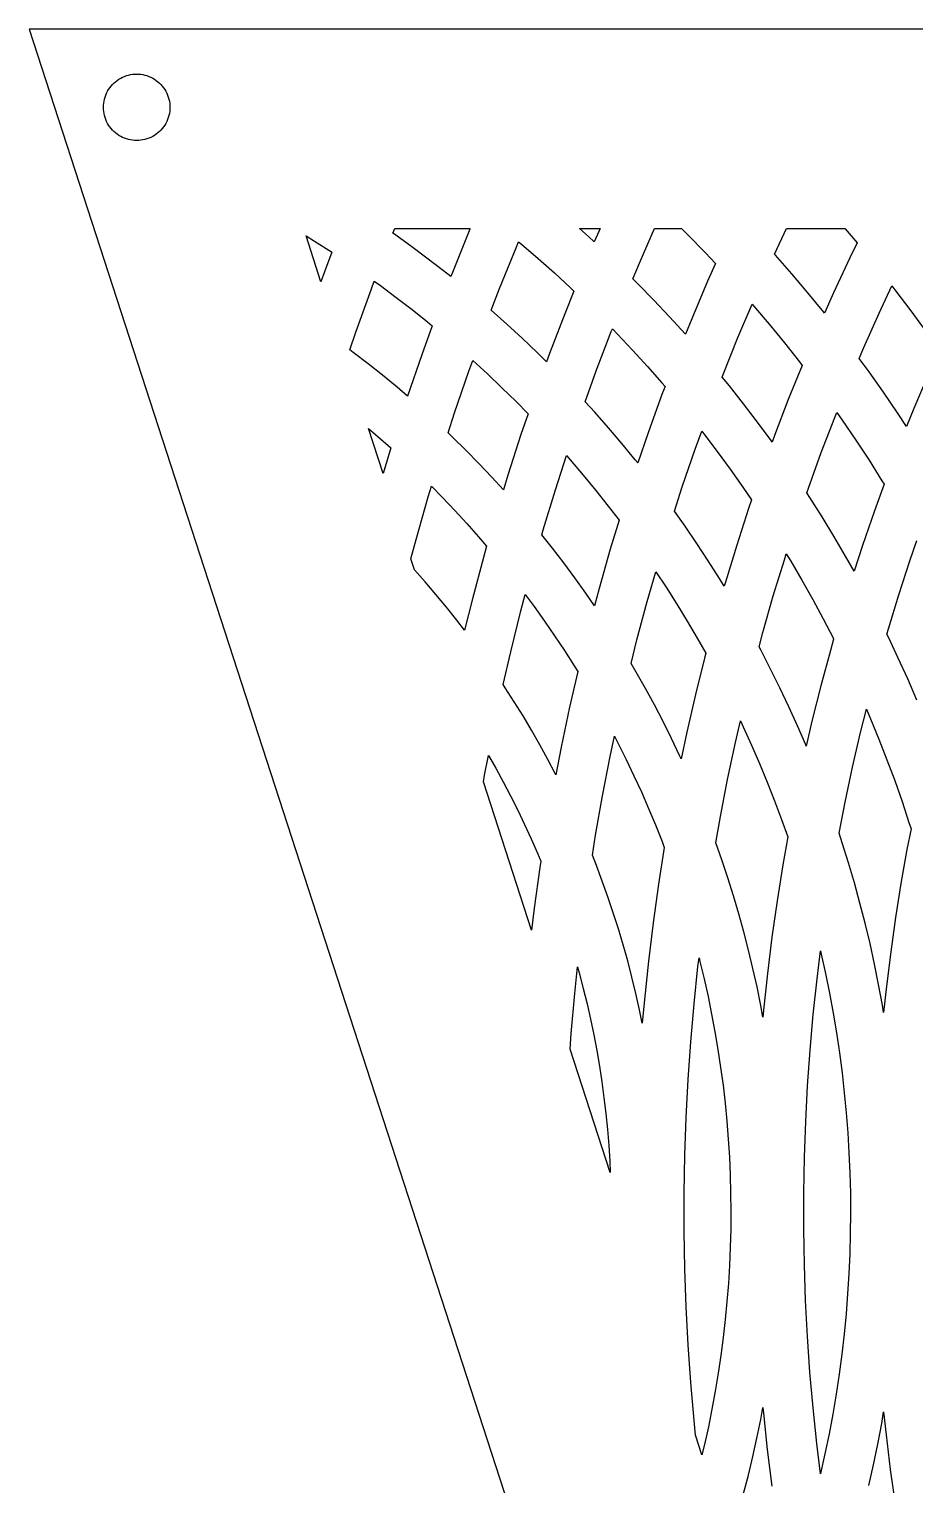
# Model space of a CAD drawing. Header units: metres. Extents: x 20 to 1108, y 20 to 485.
# Drawn here: x 20 to 73.3, y 397.1 to 484.7 of the extents above; entities that cross this region are included whole.
import ezdxf

# ---------------------------------------------------------------- set-up
doc = ezdxf.new("R2010")
doc.units = ezdxf.units.M

msp = doc.modelspace()

# ---------------------------------------------------------------- linework, layer by layer
for p, q in [((170, 484.652), (20, 484.652)), ((20, 484.652), (95, 253.826)), ((25.1973, 481.491), (25.2969, 481.569)), ((25.2969, 481.569), (25.4004, 481.639)), ((25.4004, 481.639), (25.5088, 481.703)), ((25.5088, 481.703), (25.6201, 481.76)), ((25.6201, 481.76), (25.7363, 481.81)), ((25.7363, 481.81), (25.8545, 481.853)), ((25.8545, 481.853), (25.9746, 481.888)), ((25.9746, 481.888), (26.0977, 481.915)), ((26.0977, 481.915), (26.2217, 481.935)), ((26.2217, 481.935), (26.3467, 481.946)), ((26.3467, 481.946), (26.4717, 481.95)), ((26.4717, 481.95), (26.5977, 481.946)), ((26.5977, 481.946), (26.7227, 481.935)), ((26.7227, 481.935), (26.8467, 481.915)), ((26.8467, 481.915), (26.9697, 481.888)), ((26.9697, 481.888), (27.0898, 481.853)), ((27.0898, 481.853), (27.208, 481.81)), ((27.208, 481.81), (27.3232, 481.76)), ((27.3232, 481.76), (27.4355, 481.703)), ((27.4355, 481.703), (27.5439, 481.639)), ((27.5439, 481.639), (27.6475, 481.569)), ((27.6475, 481.569), (27.7471, 481.491)), ((24.5703, 480.569), (24.6123, 480.687)), ((24.6123, 480.687), (24.6621, 480.802)), ((24.6621, 480.802), (24.7197, 480.913)), ((24.7197, 480.913), (24.7832, 481.022)), ((24.7832, 481.022), (24.8545, 481.126)), ((24.8545, 481.126), (24.9307, 481.225)), ((24.9307, 481.225), (25.0146, 481.319)), ((25.0146, 481.319), (25.1025, 481.408)), ((25.1025, 481.408), (25.1973, 481.491)), ((27.7471, 481.491), (27.8408, 481.408)), ((27.8408, 481.408), (27.9297, 481.319)), ((27.9297, 481.319), (28.0137, 481.225)), ((28.0137, 481.225), (28.0898, 481.126)), ((28.0898, 481.126), (28.1611, 481.022)), ((28.1611, 481.022), (28.2246, 480.913)), ((28.2246, 480.913), (28.2822, 480.802)), ((28.2822, 480.802), (28.332, 480.687)), ((28.332, 480.687), (28.374, 480.569)), ((24.4717, 479.95), (24.4766, 480.075)), ((24.4766, 479.824), (24.4717, 479.95)), ((24.4766, 480.075), (24.4883, 480.201)), ((24.4883, 479.699), (24.4766, 479.824)), ((24.4883, 480.201), (24.5078, 480.325)), ((24.5078, 480.325), (24.5352, 480.447)), ((24.5352, 480.447), (24.5703, 480.569)), ((28.374, 480.569), (28.4092, 480.447)), ((28.4092, 480.447), (28.4365, 480.325)), ((28.4365, 480.325), (28.4561, 480.201)), ((28.4561, 480.201), (28.4678, 480.075)), ((28.4678, 479.824), (28.4561, 479.699)), ((28.4678, 480.075), (28.4717, 479.95)), ((28.4717, 479.95), (28.4678, 479.824)), ((24.5078, 479.575), (24.4883, 479.699)), ((24.5352, 479.453), (24.5078, 479.575)), ((24.5703, 479.332), (24.5352, 479.453)), ((24.6123, 479.214), (24.5703, 479.332)), ((24.6621, 479.099), (24.6123, 479.214)), ((24.7197, 478.986), (24.6621, 479.099)), ((24.7832, 478.878), (24.7197, 478.986)), ((24.8545, 478.775), (24.7832, 478.878)), ((28.1611, 478.878), (28.0898, 478.775)), ((28.2246, 478.986), (28.1611, 478.878)), ((28.2822, 479.099), (28.2246, 478.986)), ((28.332, 479.214), (28.2822, 479.099)), ((28.374, 479.332), (28.332, 479.214)), ((28.4092, 479.453), (28.374, 479.332)), ((28.4365, 479.575), (28.4092, 479.453)), ((28.4561, 479.699), (28.4365, 479.575)), ((24.9307, 478.675), (24.8545, 478.775)), ((25.0146, 478.581), (24.9307, 478.675)), ((25.1025, 478.492), (25.0146, 478.581)), ((25.1973, 478.409), (25.1025, 478.492)), ((25.2969, 478.332), (25.1973, 478.409)), ((25.4004, 478.262), (25.2969, 478.332)), ((25.5088, 478.197), (25.4004, 478.262)), ((25.6201, 478.141), (25.5088, 478.197)), ((25.7363, 478.091), (25.6201, 478.141)), ((25.8545, 478.048), (25.7363, 478.091)), ((25.9746, 478.013), (25.8545, 478.048)), ((26.0977, 477.986), (25.9746, 478.013)), ((26.9697, 478.013), (26.8467, 477.986)), ((27.0898, 478.048), (26.9697, 478.013)), ((27.208, 478.091), (27.0898, 478.048)), ((27.3232, 478.141), (27.208, 478.091)), ((27.4355, 478.197), (27.3232, 478.141)), ((27.5439, 478.262), (27.4355, 478.197)), ((27.6475, 478.332), (27.5439, 478.262)), ((27.7471, 478.409), (27.6475, 478.332)), ((27.8408, 478.492), (27.7471, 478.409)), ((27.9297, 478.581), (27.8408, 478.492)), ((28.0137, 478.675), (27.9297, 478.581)), ((28.0898, 478.775), (28.0137, 478.675)), ((26.2217, 477.966), (26.0977, 477.986)), ((26.3467, 477.954), (26.2217, 477.966)), ((26.4717, 477.95), (26.3467, 477.954)), ((26.5977, 477.954), (26.4717, 477.95)), ((26.7227, 477.966), (26.5977, 477.954)), ((26.8467, 477.986), (26.7227, 477.966)), ((36.6572, 472.219), (37.1768, 471.901)), ((37.5537, 469.462), (36.6572, 472.219)), ((37.1768, 471.901), (38.1816, 471.259)), ((41.8818, 472.378), (41.9922, 472.652)), ((41.9209, 472.352), (41.8818, 472.378)), ((42.9336, 471.627), (41.9209, 472.352)), ((41.9922, 472.652), (46.5195, 472.652)), ((46.5088, 472.626), (45.5, 470.12)), ((46.5195, 472.652), (46.5088, 472.626)), ((53.6465, 472.181), (53.1162, 472.652)), ((53.1162, 472.652), (54.3447, 472.652)), ((54, 471.855), (53.6465, 472.181)), ((54.1885, 472.301), (54, 471.855)), ((54.3447, 472.652), (54.1885, 472.301)), ((56.9502, 471.129), (57.627, 472.652)), ((57.627, 472.652), (59.2441, 472.652)), ((59.2441, 472.652), (59.6475, 472.254)), ((59.6475, 472.254), (60.6582, 471.217)), ((64.8369, 471.118), (65.5518, 472.652)), ((65.5518, 472.652), (69.0791, 472.652)), ((69.0791, 472.652), (69.0977, 472.632)), ((69.0977, 472.632), (69.8057, 471.795)), ((38.2188, 471.235), (37.7695, 470.06)), ((38.1816, 471.259), (38.2188, 471.235)), ((43.9336, 470.885), (42.9336, 471.627)), ((48.3008, 469.046), (49.291, 471.503)), ((49.291, 471.503), (49.4434, 471.862)), ((49.4434, 471.862), (49.6113, 471.724)), ((49.6113, 471.724), (50.6133, 470.864)), ((56.3193, 469.64), (56.9502, 471.129)), ((60.6582, 471.217), (61.2881, 470.549)), ((64.8896, 471.061), (64.8369, 471.118)), ((65.8799, 469.932), (64.8896, 471.061)), ((69.8057, 471.795), (69.3701, 470.903)), ((44.9209, 470.125), (43.9336, 470.885)), ((45.3662, 469.77), (44.9209, 470.125)), ((45.5, 470.12), (45.3662, 469.77)), ((50.6133, 470.864), (51.5996, 469.986)), ((61.2881, 470.549), (60.8164, 469.487)), ((69.3701, 470.903), (68.3887, 468.797)), ((37.7695, 470.06), (37.5537, 469.462)), ((40.5889, 469.033), (40.7637, 469.491)), ((40.7637, 469.491), (41.1279, 469.232)), ((51.5996, 469.986), (52.5713, 469.092)), ((56.626, 469.336), (56.3193, 469.64)), ((57.5869, 468.353), (56.626, 469.336)), ((60.8164, 469.487), (59.8604, 467.233)), ((66.8506, 468.786), (65.8799, 469.932)), ((39.6436, 466.424), (40.5889, 469.033)), ((41.1279, 469.232), (42.0869, 468.521)), ((42.0869, 468.521), (43.0332, 467.794)), ((47.8027, 467.742), (48.3008, 469.046)), ((52.7705, 468.902), (52.2227, 467.54)), ((52.5713, 469.092), (52.7705, 468.902)), ((67.8008, 467.624), (66.8506, 468.786)), ((68.3887, 468.797), (67.8428, 467.57)), ((71.1299, 467.577), (71.8936, 469.215)), ((71.8936, 469.215), (72.085, 468.972)), ((72.085, 468.972), (73.0381, 467.718)), ((43.0332, 467.794), (43.9668, 467.05)), ((48.7354, 466.915), (47.8027, 467.742)), ((52.2227, 467.54), (51.3018, 465.135)), ((58.5303, 467.354), (57.5869, 468.353)), ((62.6416, 466.109), (63.4902, 468.109)), ((63.4902, 468.109), (63.582, 468.004)), ((63.582, 468.004), (64.5186, 466.899)), ((67.8428, 467.57), (67.8008, 467.624)), ((70.2051, 465.502), (71.1299, 467.577)), ((73.0381, 467.718), (73.9697, 466.446)), ((44.252, 466.815), (43.6152, 465.057)), ((43.9668, 467.05), (44.252, 466.815)), ((49.6543, 466.07), (48.7354, 466.915)), ((55.0225, 466.465), (55.0859, 466.621)), ((55.0859, 466.621), (55.3926, 466.307)), ((59.4561, 466.337), (58.5303, 467.354)), ((59.8604, 467.233), (59.4854, 466.303)), ((64.5186, 466.899), (65.4365, 465.777)), ((39.2832, 465.372), (39.6436, 466.424)), ((50.5576, 465.21), (49.6543, 466.07)), ((54.1201, 464.109), (55.0225, 466.465)), ((55.3926, 466.307), (56.3008, 465.346)), ((59.4854, 466.303), (59.4561, 466.337)), ((61.7451, 463.885), (62.6416, 466.109)), ((65.4365, 465.777), (66.335, 464.639)), ((39.501, 465.211), (39.2832, 465.372)), ((40.3896, 464.529), (39.501, 465.211)), ((43.6152, 465.057), (42.7656, 462.579)), ((51.126, 464.652), (50.5576, 465.21)), ((51.3018, 465.135), (51.126, 464.652)), ((56.3008, 465.346), (57.1924, 464.368)), ((69.9307, 464.854), (70.2051, 465.502)), ((41.2666, 463.832), (40.3896, 464.529)), ((45.5918, 461.573), (46.4512, 464.08)), ((46.4512, 464.08), (46.6855, 464.725)), ((46.6855, 464.725), (46.6895, 464.721)), ((46.6895, 464.721), (47.5703, 463.913)), ((53.4443, 462.246), (54.1201, 464.109)), ((57.1924, 464.368), (58.0664, 463.376)), ((66.4941, 464.43), (65.666, 462.38)), ((66.335, 464.639), (66.4941, 464.43)), ((70.5293, 464.037), (69.9307, 464.854)), ((71.3965, 462.81), (70.5293, 464.037)), ((42.1318, 463.12), (41.2666, 463.832)), ((42.7656, 462.579), (42.1318, 463.12)), ((47.5703, 463.913), (48.4365, 463.089)), ((58.0664, 463.376), (58.2529, 463.156)), ((58.2529, 463.156), (58.0674, 462.672)), ((61.6855, 463.73), (61.7451, 463.885)), ((62.127, 463.192), (61.6855, 463.73)), ((62.9805, 462.111), (62.127, 463.192)), ((74.0713, 463.861), (73.2119, 461.838)), ((48.4365, 463.089), (49.2891, 462.25)), ((49.2891, 462.25), (50.0107, 461.515)), ((54.0225, 461.613), (53.4443, 462.246)), ((58.0674, 462.672), (57.2305, 460.368)), ((65.666, 462.38), (64.833, 460.209)), ((72.2432, 461.568), (71.3965, 462.81)), ((45.2021, 460.37), (45.5918, 461.573)), ((50.0107, 461.515), (49.5859, 460.276)), ((54.8486, 460.676), (54.0225, 461.613)), ((63.8154, 461.017), (62.9805, 462.111)), ((68.4668, 461.305), (68.583, 461.594)), ((68.583, 461.594), (68.9092, 461.133)), ((72.7744, 460.757), (72.2432, 461.568)), ((73.2119, 461.838), (72.7744, 460.757)), ((40.4209, 460.637), (40.9775, 460.162)), ((41.2988, 457.933), (40.4209, 460.637)), ((55.6592, 459.725), (54.8486, 460.676)), ((64.6309, 459.907), (63.8154, 461.017)), ((67.6523, 459.184), (68.4668, 461.305)), ((68.9092, 461.133), (69.7275, 459.934)), ((40.9775, 460.162), (41.7656, 459.467)), ((45.4668, 460.119), (45.2021, 460.37)), ((46.2676, 459.333), (45.4668, 460.119)), ((49.5859, 460.276), (48.792, 457.824)), ((56.4531, 458.759), (55.6592, 459.725)), ((57.2305, 460.368), (56.6094, 458.562)), ((60.0664, 459.392), (60.457, 460.467)), ((60.457, 460.467), (60.585, 460.306)), ((60.585, 460.306), (61.3887, 459.254)), ((64.6924, 459.821), (64.6309, 459.907)), ((64.833, 460.209), (64.6924, 459.821)), ((69.7275, 459.934), (70.5234, 458.721)), ((41.7656, 459.467), (41.2988, 457.933)), ((47.0557, 458.532), (46.2676, 459.333)), ((51.6611, 456.947), (52.3262, 459.001)), ((52.3262, 459.001), (52.5508, 458.747)), ((52.5508, 458.747), (53.3281, 457.836)), ((56.6094, 458.562), (56.4531, 458.759)), ((59.2871, 457.124), (60.0664, 459.392)), ((61.3887, 459.254), (62.1738, 458.187)), ((66.875, 457.048), (67.6523, 459.184)), ((47.8291, 457.718), (47.0557, 458.532)), ((62.1738, 458.187), (62.9404, 457.107)), ((70.5234, 458.721), (71.2988, 457.493)), ((44.0039, 456.517), (44.1992, 457.158)), ((44.1992, 457.158), (44.8613, 456.486)), ((48.5273, 456.956), (47.8291, 457.718)), ((48.792, 457.824), (48.5273, 456.956)), ((53.3281, 457.836), (54.0889, 456.911)), ((58.8135, 455.665), (59.2871, 457.124)), ((62.9404, 457.107), (63.46, 456.346)), ((66.7793, 456.772), (66.875, 457.048)), ((71.4287, 457.28), (70.8457, 455.681)), ((71.2988, 457.493), (71.4287, 457.28)), ((43.2764, 453.967), (44.0039, 456.517)), ((44.8613, 456.486), (45.5996, 455.71)), ((50.9248, 454.531), (51.6611, 456.947)), ((54.0889, 456.911), (54.834, 455.973)), ((63.46, 456.346), (63.2812, 455.826)), ((66.9619, 456.495), (66.7793, 456.772)), ((67.6992, 455.33), (66.9619, 456.495)), ((45.5996, 455.71), (46.3242, 454.921)), ((54.834, 455.973), (55.4932, 455.113)), ((59.459, 454.758), (58.8135, 455.665)), ((63.2812, 455.826), (62.5625, 453.613)), ((68.416, 454.152), (67.6992, 455.33)), ((70.8457, 455.681), (70.1289, 453.601)), ((46.3242, 454.921), (47.0352, 454.119)), ((50.8428, 454.246), (50.9248, 454.531)), ((55.4932, 455.113), (54.9619, 453.374)), ((60.166, 453.725), (59.459, 454.758)), ((42.9658, 452.804), (43.2764, 453.967)), ((47.0352, 454.119), (47.5234, 453.549)), ((47.5234, 453.549), (47.333, 452.88)), ((51.4805, 453.445), (50.8428, 454.246)), ((60.8555, 452.68), (60.166, 453.725)), ((62.5625, 453.613), (61.8828, 451.39)), ((69.1123, 452.962), (68.416, 454.152)), ((70.1289, 453.601), (69.624, 452.051)), ((72.9824, 452.674), (73.4033, 453.897)), ((43.1836, 452.133), (42.9658, 452.804)), ((47.333, 452.88), (46.668, 450.389)), ((52.165, 452.553), (51.4805, 453.445)), ((54.9619, 453.374), (54.2871, 451.017)), ((61.5273, 451.622), (60.8555, 452.68)), ((64.7666, 450.563), (65.4316, 452.736)), ((65.4316, 452.736), (65.5479, 453.095)), ((65.5479, 453.095), (65.8184, 452.652)), ((65.8184, 452.652), (66.4883, 451.508)), ((69.624, 452.051), (69.1123, 452.962)), ((72.3174, 450.632), (72.9824, 452.674)), ((43.8174, 451.42), (43.1836, 452.133)), ((52.835, 451.649), (52.165, 452.553)), ((57.1855, 450.24), (57.6953, 452.023)), ((57.6953, 452.023), (58.3115, 451.09)), ((44.4688, 450.662), (43.8174, 451.42)), ((53.4893, 450.732), (52.835, 451.649)), ((54.2871, 451.017), (54.0088, 449.976)), ((58.3115, 451.09), (58.9561, 450.076)), ((61.8145, 451.152), (61.5273, 451.622)), ((61.8828, 451.39), (61.8145, 451.152)), ((66.4883, 451.508), (67.1396, 450.351)), ((45.1055, 449.893), (44.4688, 450.662)), ((46.668, 450.389), (46.1992, 448.503)), ((49.5791, 449.663), (49.8418, 450.65)), ((49.8418, 450.65), (50.3779, 449.927)), ((54.0088, 449.976), (53.4893, 450.732)), ((56.5645, 447.922), (57.1855, 450.24)), ((58.9561, 450.076), (59.582, 449.053)), ((64.1396, 448.376), (64.7666, 450.563)), ((67.1396, 450.351), (67.7695, 449.183)), ((71.6875, 448.578), (72.3174, 450.632)), ((45.7295, 449.112), (45.1055, 449.893)), ((46.1992, 448.503), (45.7295, 449.112)), ((48.9697, 447.212), (49.5791, 449.663)), ((50.3779, 449.927), (51.002, 449.054)), ((67.7695, 449.183), (68.3799, 448.004)), ((51.002, 449.054), (51.6113, 448.17)), ((59.582, 449.053), (60.1914, 448.017)), ((63.9053, 447.502), (64.1396, 448.376)), ((71.5977, 448.265), (71.6875, 448.578)), ((71.6885, 448.081), (71.5977, 448.265)), ((51.6113, 448.17), (52.2061, 447.275)), ((56.2109, 446.501), (56.5645, 447.922)), ((60.1914, 448.017), (60.6973, 447.12)), ((64.0273, 447.277), (63.9053, 447.502)), ((68.3936, 447.976), (68.1973, 447.289)), ((68.3799, 448.004), (68.3936, 447.976)), ((72.2793, 446.833), (71.6885, 448.081)), ((48.5166, 445.24), (48.9697, 447.212)), ((52.2061, 447.275), (52.7842, 446.368)), ((56.5176, 445.981), (56.2109, 446.501)), ((60.6406, 446.905), (60.0771, 444.648)), ((60.6973, 447.12), (60.6406, 446.905)), ((64.6055, 446.162), (64.0273, 447.277)), ((68.1973, 447.289), (67.626, 445.163)), ((72.8486, 445.575), (72.2793, 446.833)), ((53.0029, 446.012), (52.5117, 443.876)), ((52.7842, 446.368), (53.0029, 446.012)), ((57.0732, 444.999), (56.5176, 445.981)), ((65.1631, 445.038), (64.6055, 446.162)), ((48.6436, 445.049), (48.5166, 445.24)), ((49.1846, 444.205), (48.6436, 445.049)), ((57.6123, 444.008), (57.0732, 444.999)), ((65.7021, 443.905), (65.1631, 445.038)), ((67.626, 445.163), (67.0928, 443.027)), ((73.3955, 444.307), (72.8486, 445.575)), ((49.71, 443.353), (49.1846, 444.205)), ((52.5117, 443.876), (52.0029, 441.477)), ((58.1338, 443.006), (57.6123, 444.008)), ((60.0771, 444.648), (59.5547, 442.38)), ((66.2207, 442.762), (65.7021, 443.905)), ((50.2207, 442.49), (49.71, 443.353)), ((58.6377, 441.996), (58.1338, 443.006)), ((62.4883, 441.756), (62.7881, 443.05)), ((62.7881, 443.05), (62.9619, 442.685)), ((67.0928, 443.027), (66.749, 441.539)), ((70.0156, 442.353), (70.3672, 443.756)), ((70.3672, 443.756), (70.6143, 443.183)), ((70.6143, 443.183), (71.1201, 441.953)), ((50.7168, 441.619), (50.2207, 442.49)), ((54.9473, 440.904), (55.208, 442.131)), ((55.208, 442.131), (55.4375, 441.692)), ((59.5547, 442.38), (59.2148, 440.779)), ((62.9619, 442.685), (63.46, 441.589)), ((66.7197, 441.61), (66.2207, 442.762)), ((69.5312, 440.259), (70.0156, 442.353)), ((51.1973, 440.738), (50.7168, 441.619)), ((52.0029, 441.477), (51.6807, 439.814)), ((55.4375, 441.692), (55.9189, 440.728)), ((59.125, 440.977), (58.6377, 441.996)), ((62.0156, 439.53), (62.4883, 441.756)), ((63.46, 441.589), (63.9385, 440.486)), ((66.749, 441.539), (66.7197, 441.61)), ((71.1201, 441.953), (71.6045, 440.714)), ((47.3994, 439.797), (47.6289, 440.98)), ((47.6289, 440.98), (48.0674, 440.21)), ((51.6631, 439.85), (51.1973, 440.738)), ((54.4902, 438.546), (54.9473, 440.904)), ((55.9189, 440.728), (56.3838, 439.756)), ((59.2148, 440.779), (59.125, 440.977)), ((63.9385, 440.486), (64.3984, 439.372)), ((71.6045, 440.714), (72.0674, 439.467)), ((47.3271, 439.381), (47.3994, 439.797)), ((48.0674, 440.21), (48.5244, 439.377)), ((51.6807, 439.814), (51.6631, 439.85)), ((56.3838, 439.756), (56.832, 438.777)), ((61.5811, 437.296), (62.0156, 439.53)), ((69.083, 438.156), (69.5312, 440.259)), ((50.2256, 430.461), (47.3271, 439.381)), ((48.5244, 439.377), (48.9658, 438.535)), ((56.832, 438.777), (57.2627, 437.788)), ((64.3984, 439.372), (64.8389, 438.252)), ((72.0674, 439.467), (72.5088, 438.212)), ((48.9658, 438.535), (49.3936, 437.685)), ((54.0742, 436.181), (54.4902, 438.546)), ((57.2627, 437.788), (57.6768, 436.792)), ((64.8389, 438.252), (65.2598, 437.123)), ((68.7197, 436.295), (69.083, 438.156)), ((72.5088, 438.212), (72.9277, 436.948)), ((49.3936, 437.685), (49.8066, 436.828)), ((61.3027, 435.717), (61.5811, 437.296)), ((65.2598, 437.123), (65.6299, 436.074)), ((72.9277, 436.948), (73.0498, 436.557)), ((49.8066, 436.828), (50.2041, 435.963)), ((53.8828, 434.967), (54.0742, 436.181)), ((57.6768, 436.792), (58.0732, 435.789)), ((65.6299, 436.074), (65.334, 434.398)), ((68.9111, 435.721), (68.7197, 436.295)), ((73.0498, 436.557), (72.8076, 435.317)), ((50.2041, 435.963), (50.5869, 435.091)), ((58.208, 435.43), (57.8584, 433.224)), ((58.0732, 435.789), (58.208, 435.43)), ((61.666, 434.69), (61.3027, 435.717)), ((69.2881, 434.521), (68.9111, 435.721)), ((72.8076, 435.317), (72.4453, 433.272)), ((50.7285, 434.226), (50.3887, 431.795)), ((50.5869, 435.091), (50.7891, 434.609)), ((50.7891, 434.609), (50.7285, 434.226)), ((54.126, 434.353), (53.8828, 434.967)), ((54.4805, 433.411), (54.126, 434.353)), ((62.0264, 433.615), (61.666, 434.69)), ((65.334, 434.398), (64.9883, 432.222)), ((69.6436, 433.314), (69.2881, 434.521)), ((54.8193, 432.464), (54.4805, 433.411)), ((62.3672, 432.535), (62.0264, 433.615)), ((57.8584, 433.224), (57.5352, 430.917)), ((62.6885, 431.449), (62.3672, 432.535)), ((69.9775, 432.1), (69.6436, 433.314)), ((72.4453, 433.272), (72.1182, 431.22)), ((50.3887, 431.795), (50.2256, 430.461)), ((55.1406, 431.511), (54.8193, 432.464)), ((64.9883, 432.222), (64.6807, 430.039)), ((70.291, 430.88), (69.9775, 432.1)), ((55.4453, 430.551), (55.1406, 431.511)), ((57.5352, 430.917), (57.251, 428.605)), ((62.9912, 430.359), (62.6885, 431.449)), ((70.583, 429.655), (70.291, 430.88)), ((72.1182, 431.22), (71.8271, 429.162)), ((55.7344, 429.586), (55.4453, 430.551)), ((63.2754, 429.261), (62.9912, 430.359)), ((64.6807, 430.039), (64.4121, 427.853)), ((56.0059, 428.616), (55.7344, 429.586)), ((63.54, 428.158), (63.2754, 429.261)), ((67.3955, 427.539), (67.6035, 429.223)), ((67.6035, 429.223), (67.6484, 429.031)), ((67.6484, 429.031), (67.9092, 427.853)), ((70.8535, 428.425), (70.583, 429.655)), ((71.8271, 429.162), (71.5723, 427.1)), ((52.8242, 426.653), (52.9922, 428.256)), ((52.9922, 428.256), (53.0947, 427.891)), ((56.2598, 427.641), (56.0059, 428.616)), ((57.251, 428.605), (57.0078, 426.288)), ((59.9971, 426.027), (60.2344, 428.291)), ((60.2344, 428.291), (60.2969, 428.799)), ((60.2969, 428.799), (60.3525, 428.586)), ((60.3525, 428.586), (60.6064, 427.534)), ((63.7861, 427.051), (63.54, 428.158)), ((71.1035, 427.19), (70.8535, 428.425)), ((53.0947, 427.891), (53.3369, 426.966)), ((56.498, 426.661), (56.2598, 427.641)), ((60.6064, 427.534), (60.8408, 426.479)), ((64.4121, 427.853), (64.1807, 425.66)), ((67.1689, 425.399), (67.3955, 427.539)), ((67.9092, 427.853), (68.1484, 426.669)), ((52.6152, 424.259), (52.8242, 426.653)), ((53.3369, 426.966), (53.5635, 426.037)), ((56.7188, 425.677), (56.498, 426.661)), ((60.8408, 426.479), (61.0576, 425.419)), ((64.0127, 425.94), (63.7861, 427.051)), ((68.1484, 426.669), (68.3682, 425.481)), ((71.3311, 425.95), (71.1035, 427.19)), ((71.5723, 427.1), (71.4033, 425.51)), ((53.5635, 426.037), (53.7734, 425.105)), ((56.8848, 424.871), (56.7188, 425.677)), ((57.0078, 426.288), (56.8848, 424.871)), ((59.7979, 423.757), (59.9971, 426.027)), ((64.1436, 425.235), (64.0127, 425.94)), ((64.1807, 425.66), (64.1436, 425.235)), ((68.3682, 425.481), (68.5664, 424.289)), ((71.4033, 425.51), (71.3311, 425.95)), ((53.7734, 425.105), (53.9678, 424.168)), ((61.0576, 425.419), (61.2568, 424.355)), ((66.9805, 423.255), (67.1689, 425.399)), ((52.5498, 423.309), (52.6152, 424.259)), ((53.9678, 424.168), (54.1455, 423.229)), ((59.6387, 421.485), (59.7979, 423.757)), ((61.2568, 424.355), (61.4365, 423.287)), ((68.5664, 424.289), (68.7441, 423.093)), ((54.958, 415.895), (52.5498, 423.309)), ((54.1455, 423.229), (54.3066, 422.284)), ((61.4365, 423.287), (61.5977, 422.216)), ((66.8291, 421.108), (66.9805, 423.255)), ((68.7441, 423.093), (68.9004, 421.895)), ((54.3066, 422.284), (54.4512, 421.338)), ((61.5977, 422.216), (61.7402, 421.142)), ((54.4512, 421.338), (54.5791, 420.389)), ((59.5195, 419.209), (59.6387, 421.485)), ((61.7402, 421.142), (61.8633, 420.065)), ((66.7148, 418.958), (66.8291, 421.108)), ((68.9004, 421.895), (69.0361, 420.693)), ((54.5791, 420.389), (54.6914, 419.438)), ((69.0361, 420.693), (69.1514, 419.488)), ((54.6914, 419.438), (54.7861, 418.484)), ((61.8633, 420.065), (61.9688, 418.986)), ((69.1514, 419.488), (69.2451, 418.281)), ((54.7861, 418.484), (54.8643, 417.527)), ((59.4395, 416.932), (59.5195, 419.209)), ((61.9688, 418.986), (62.0547, 417.904)), ((66.6387, 416.806), (66.7148, 418.958)), ((62.0547, 417.904), (62.1221, 416.821)), ((69.2451, 418.281), (69.3174, 417.073)), ((54.8643, 417.527), (54.9268, 416.57)), ((59.4004, 414.652), (59.4395, 416.932)), ((62.1221, 416.821), (62.1709, 415.737)), ((66.5996, 414.652), (66.6387, 416.806)), ((69.3174, 417.073), (69.3691, 415.863)), ((54.9268, 416.57), (54.958, 415.895)), ((69.3691, 415.863), (69.4004, 414.652)), ((62.1709, 415.737), (62.2002, 414.652)), ((59.3994, 412.373), (59.4004, 414.652)), ((62.2002, 414.652), (62.2109, 413.567)), ((66.5986, 412.498), (66.5996, 414.652)), ((69.4004, 414.652), (69.4092, 413.441)), ((62.2109, 413.567), (62.2021, 412.481)), ((69.4092, 413.441), (69.3975, 412.229)), ((59.4395, 410.093), (59.3994, 412.373)), ((62.2021, 412.481), (62.1748, 411.394)), ((66.6348, 410.345), (66.5986, 412.498)), ((69.3975, 412.229), (69.3652, 411.017)), ((62.1748, 411.394), (62.1279, 410.308)), ((69.3652, 411.017), (69.3105, 409.806)), ((59.5195, 407.815), (59.4395, 410.093)), ((62.1279, 410.308), (62.0625, 409.223)), ((66.709, 408.192), (66.6348, 410.345)), ((69.3105, 409.806), (69.2354, 408.595)), ((62.0625, 409.223), (61.9785, 408.138)), ((61.9785, 408.138), (61.875, 407.055)), ((66.8203, 406.039), (66.709, 408.192)), ((69.2354, 408.595), (69.1396, 407.386)), ((59.6387, 405.536), (59.5195, 407.815)), ((69.1396, 407.386), (69.0215, 406.178)), ((61.875, 407.055), (61.7529, 405.974)), ((59.7979, 403.261), (59.6387, 405.536)), ((61.7529, 405.974), (61.6123, 404.894)), ((66.9697, 403.889), (66.8203, 406.039)), ((69.0215, 406.178), (68.8828, 404.972)), ((61.6123, 404.894), (61.4521, 403.817)), ((68.8828, 404.972), (68.7236, 403.768)), ((61.4521, 403.817), (61.2734, 402.742)), ((67.1562, 401.741), (66.9697, 403.889)), ((68.7236, 403.768), (68.543, 402.567)), ((59.9961, 400.988), (59.7979, 403.261)), ((61.2734, 402.742), (61.0752, 401.67)), ((68.543, 402.567), (68.3408, 401.368)), ((60.0889, 400.104), (59.9961, 400.988)), ((61.0752, 401.67), (60.8594, 400.602)), ((63.7822, 399.927), (64.0098, 401.047)), ((64.0098, 401.047), (64.1436, 401.768)), ((64.1436, 401.768), (64.1729, 401.428)), ((64.1729, 401.428), (64.4033, 399.232)), ((67.3809, 399.597), (67.1562, 401.741)), ((68.3408, 401.368), (68.1182, 400.174)), ((71.2861, 400.796), (71.4043, 401.499)), ((71.4043, 401.499), (71.5498, 400.109)), ((60.4756, 398.915), (60.0889, 400.104)), ((60.8594, 400.602), (60.624, 399.537)), ((68.1182, 400.174), (67.875, 398.983)), ((71.0527, 399.55), (71.2861, 400.796)), ((71.5498, 400.109), (71.8018, 398.041)), ((60.624, 399.537), (60.4756, 398.915)), ((63.5352, 398.812), (63.7822, 399.927)), ((64.4033, 399.232), (64.6719, 397.039)), ((67.6045, 397.771), (67.3809, 399.597)), ((70.7979, 398.308), (71.0527, 399.55)), ((63.2686, 397.7), (63.5352, 398.812)), ((67.875, 398.983), (67.6104, 397.795)), ((62.9814, 396.593), (63.2686, 397.7)), ((67.6104, 397.795), (67.6045, 397.771)), ((70.5215, 397.069), (70.7979, 398.308)), ((71.8018, 398.041), (72.0898, 395.978))]:
    msp.add_line(p, q)

doc.saveas('drawing.dxf')
